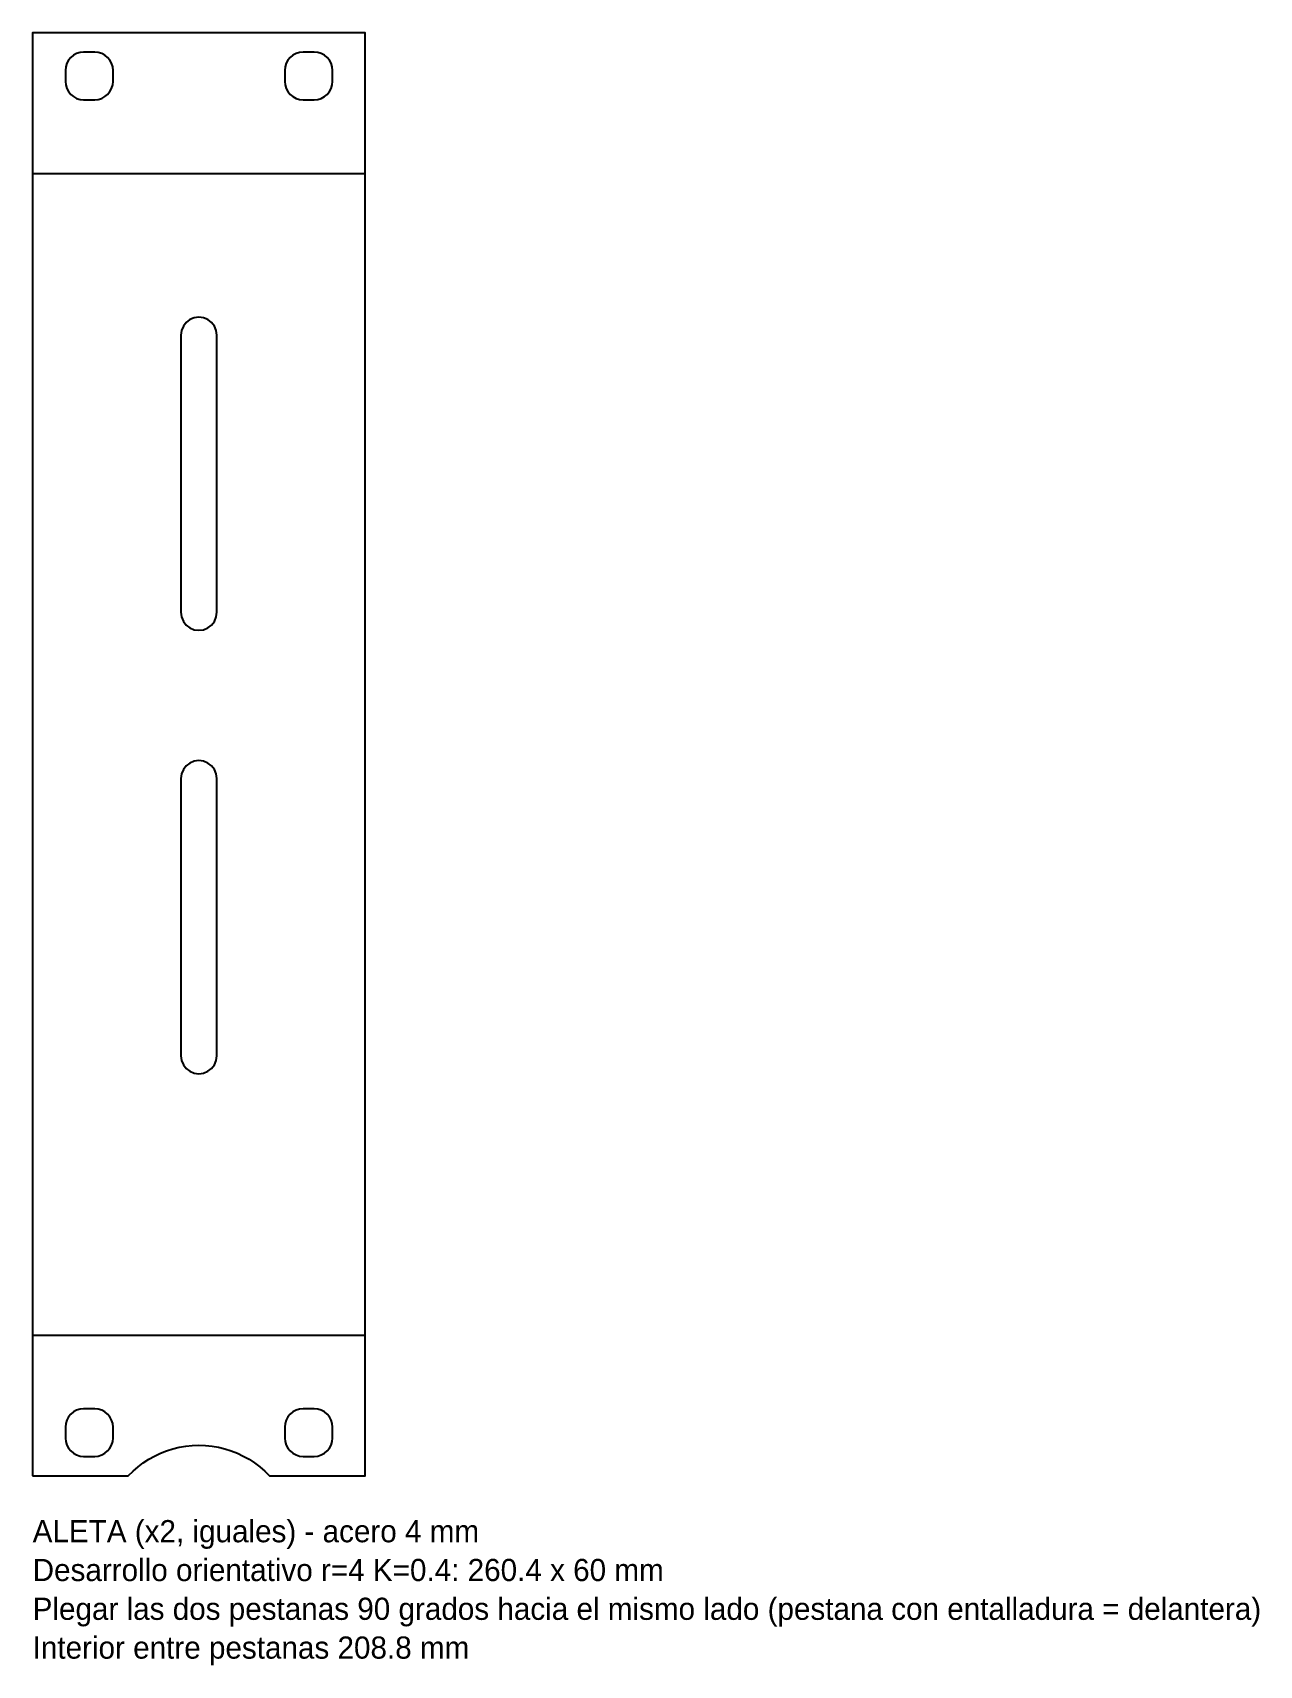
# Model space of a CAD drawing. Header units: millimetres. Extents: x 0 to 221, y -34 to 260.
import ezdxf

# ---------------------------------------------------------------- set-up
doc = ezdxf.new("R2010")
doc.units = ezdxf.units.MM
for name, color, linetype in [('CORTE', 7, 'Continuous'), ('NOTAS', 3, 'Continuous'), ('PLEGADO', 1, 'Continuous')]:
    doc.layers.add(name, color=color, linetype=linetype)

msp = doc.modelspace()

# ---------------------------------------------------------------- linework, layer by layer
at = {"layer": 'CORTE'}
for points in [[(0, 0), (17.26, 0), (18.11, 0.84), (19.01, 1.61), (19.95, 2.33), (20.95, 2.98), (21.99, 3.56), (23.06, 4.07), (24.17, 4.5), (25.3, 4.86), (26.46, 5.14), (27.63, 5.34), (28.81, 5.46), (30, 5.5), (31.19, 5.46), (32.37, 5.34), (33.54, 5.14), (34.7, 4.86), (35.83, 4.5), (36.94, 4.07), (38.01, 3.56), (39.05, 2.98), (40.05, 2.33), (40.99, 1.61), (41.89, 0.84), (42.74, 0), (60, 0), (60, 260.39), (0, 260.39)], [(14.5, 253.59), (14.44, 254.24), (14.25, 254.86), (13.94, 255.43), (13.53, 255.93), (13.03, 256.34), (12.46, 256.64), (11.84, 256.83), (11.2, 256.89), (9.2, 256.89), (8.56, 256.83), (7.94, 256.64), (7.37, 256.34), (6.87, 255.93), (6.46, 255.43), (6.15, 254.86), (5.96, 254.24), (5.9, 253.59), (5.9, 251.59), (5.96, 250.95), (6.15, 250.33), (6.46, 249.76), (6.87, 249.26), (7.37, 248.85), (7.94, 248.54), (8.56, 248.36), (9.2, 248.29), (11.2, 248.29), (11.84, 248.36), (12.46, 248.54), (13.03, 248.85), (13.53, 249.26), (13.94, 249.76), (14.25, 250.33), (14.44, 250.95), (14.5, 251.59)], [(54.1, 253.59), (54.04, 254.24), (53.85, 254.86), (53.54, 255.43), (53.13, 255.93), (52.63, 256.34), (52.06, 256.64), (51.44, 256.83), (50.8, 256.89), (48.8, 256.89), (48.16, 256.83), (47.54, 256.64), (46.97, 256.34), (46.47, 255.93), (46.06, 255.43), (45.75, 254.86), (45.56, 254.24), (45.5, 253.59), (45.5, 251.59), (45.56, 250.95), (45.75, 250.33), (46.06, 249.76), (46.47, 249.26), (46.97, 248.85), (47.54, 248.54), (48.16, 248.36), (48.8, 248.29), (50.8, 248.29), (51.44, 248.36), (52.06, 248.54), (52.63, 248.85), (53.13, 249.26), (53.54, 249.76), (53.85, 250.33), (54.04, 250.95), (54.1, 251.59)], [(33.25, 205.8), (33.14, 206.64), (32.81, 207.42), (32.3, 208.09), (31.62, 208.61), (30.84, 208.94), (30, 209.05), (29.16, 208.94), (28.38, 208.61), (27.7, 208.09), (27.19, 207.42), (26.86, 206.64), (26.75, 205.8), (26.75, 155.8), (26.86, 154.96), (27.19, 154.17), (27.7, 153.5), (28.38, 152.98), (29.16, 152.66), (30, 152.55), (30.84, 152.66), (31.62, 152.98), (32.3, 153.5), (32.81, 154.17), (33.14, 154.96), (33.25, 155.8)], [(33.25, 125.8), (33.14, 126.64), (32.81, 127.42), (32.3, 128.09), (31.62, 128.61), (30.84, 128.94), (30, 129.05), (29.16, 128.94), (28.38, 128.61), (27.7, 128.09), (27.19, 127.42), (26.86, 126.64), (26.75, 125.8), (26.75, 75.8), (26.86, 74.96), (27.19, 74.17), (27.7, 73.5), (28.38, 72.98), (29.16, 72.66), (30, 72.55), (30.84, 72.66), (31.62, 72.98), (32.3, 73.5), (32.81, 74.17), (33.14, 74.96), (33.25, 75.8)], [(14.5, 8.8), (14.44, 9.44), (14.25, 10.06), (13.94, 10.63), (13.53, 11.13), (13.03, 11.54), (12.46, 11.85), (11.84, 12.04), (11.2, 12.1), (9.2, 12.1), (8.56, 12.04), (7.94, 11.85), (7.37, 11.54), (6.87, 11.13), (6.46, 10.63), (6.15, 10.06), (5.96, 9.44), (5.9, 8.8), (5.9, 6.8), (5.96, 6.16), (6.15, 5.54), (6.46, 4.97), (6.87, 4.47), (7.37, 4.06), (7.94, 3.75), (8.56, 3.56), (9.2, 3.5), (11.2, 3.5), (11.84, 3.56), (12.46, 3.75), (13.03, 4.06), (13.53, 4.47), (13.94, 4.97), (14.25, 5.54), (14.44, 6.16), (14.5, 6.8)], [(54.1, 8.8), (54.04, 9.44), (53.85, 10.06), (53.54, 10.63), (53.13, 11.13), (52.63, 11.54), (52.06, 11.85), (51.44, 12.04), (50.8, 12.1), (48.8, 12.1), (48.16, 12.04), (47.54, 11.85), (46.97, 11.54), (46.47, 11.13), (46.06, 10.63), (45.75, 10.06), (45.56, 9.44), (45.5, 8.8), (45.5, 6.8), (45.56, 6.16), (45.75, 5.54), (46.06, 4.97), (46.47, 4.47), (46.97, 4.06), (47.54, 3.75), (48.16, 3.56), (48.8, 3.5), (50.8, 3.5), (51.44, 3.56), (52.06, 3.75), (52.63, 4.06), (53.13, 4.47), (53.54, 4.97), (53.85, 5.54), (54.04, 6.16), (54.1, 6.8)]]:
    msp.add_lwpolyline(points, close=True, dxfattribs=at)
at = {"layer": 'PLEGADO'}
for p, q in [((0, 234.99), (60, 234.99)), ((0, 25.4), (60, 25.4))]:
    msp.add_line(p, q, dxfattribs=at)

# ---------------------------------------------------------------- texts
at = {"layer": 'NOTAS'}
for s, p in [('ALETA (x2, iguales) - acero 4 mm', (0, -12)), ('Desarrollo orientativo r=4 K=0.4: 260.4 x 60 mm', (0, -19)), ('Plegar las dos pestanas 90 grados hacia el mismo lado (pestana con entalladura = delantera)', (0, -26)), ('Interior entre pestanas 208.8 mm', (0, -33))]:
    msp.add_text(s, height=4, dxfattribs=at).set_placement(p)

doc.saveas('drawing.dxf')
